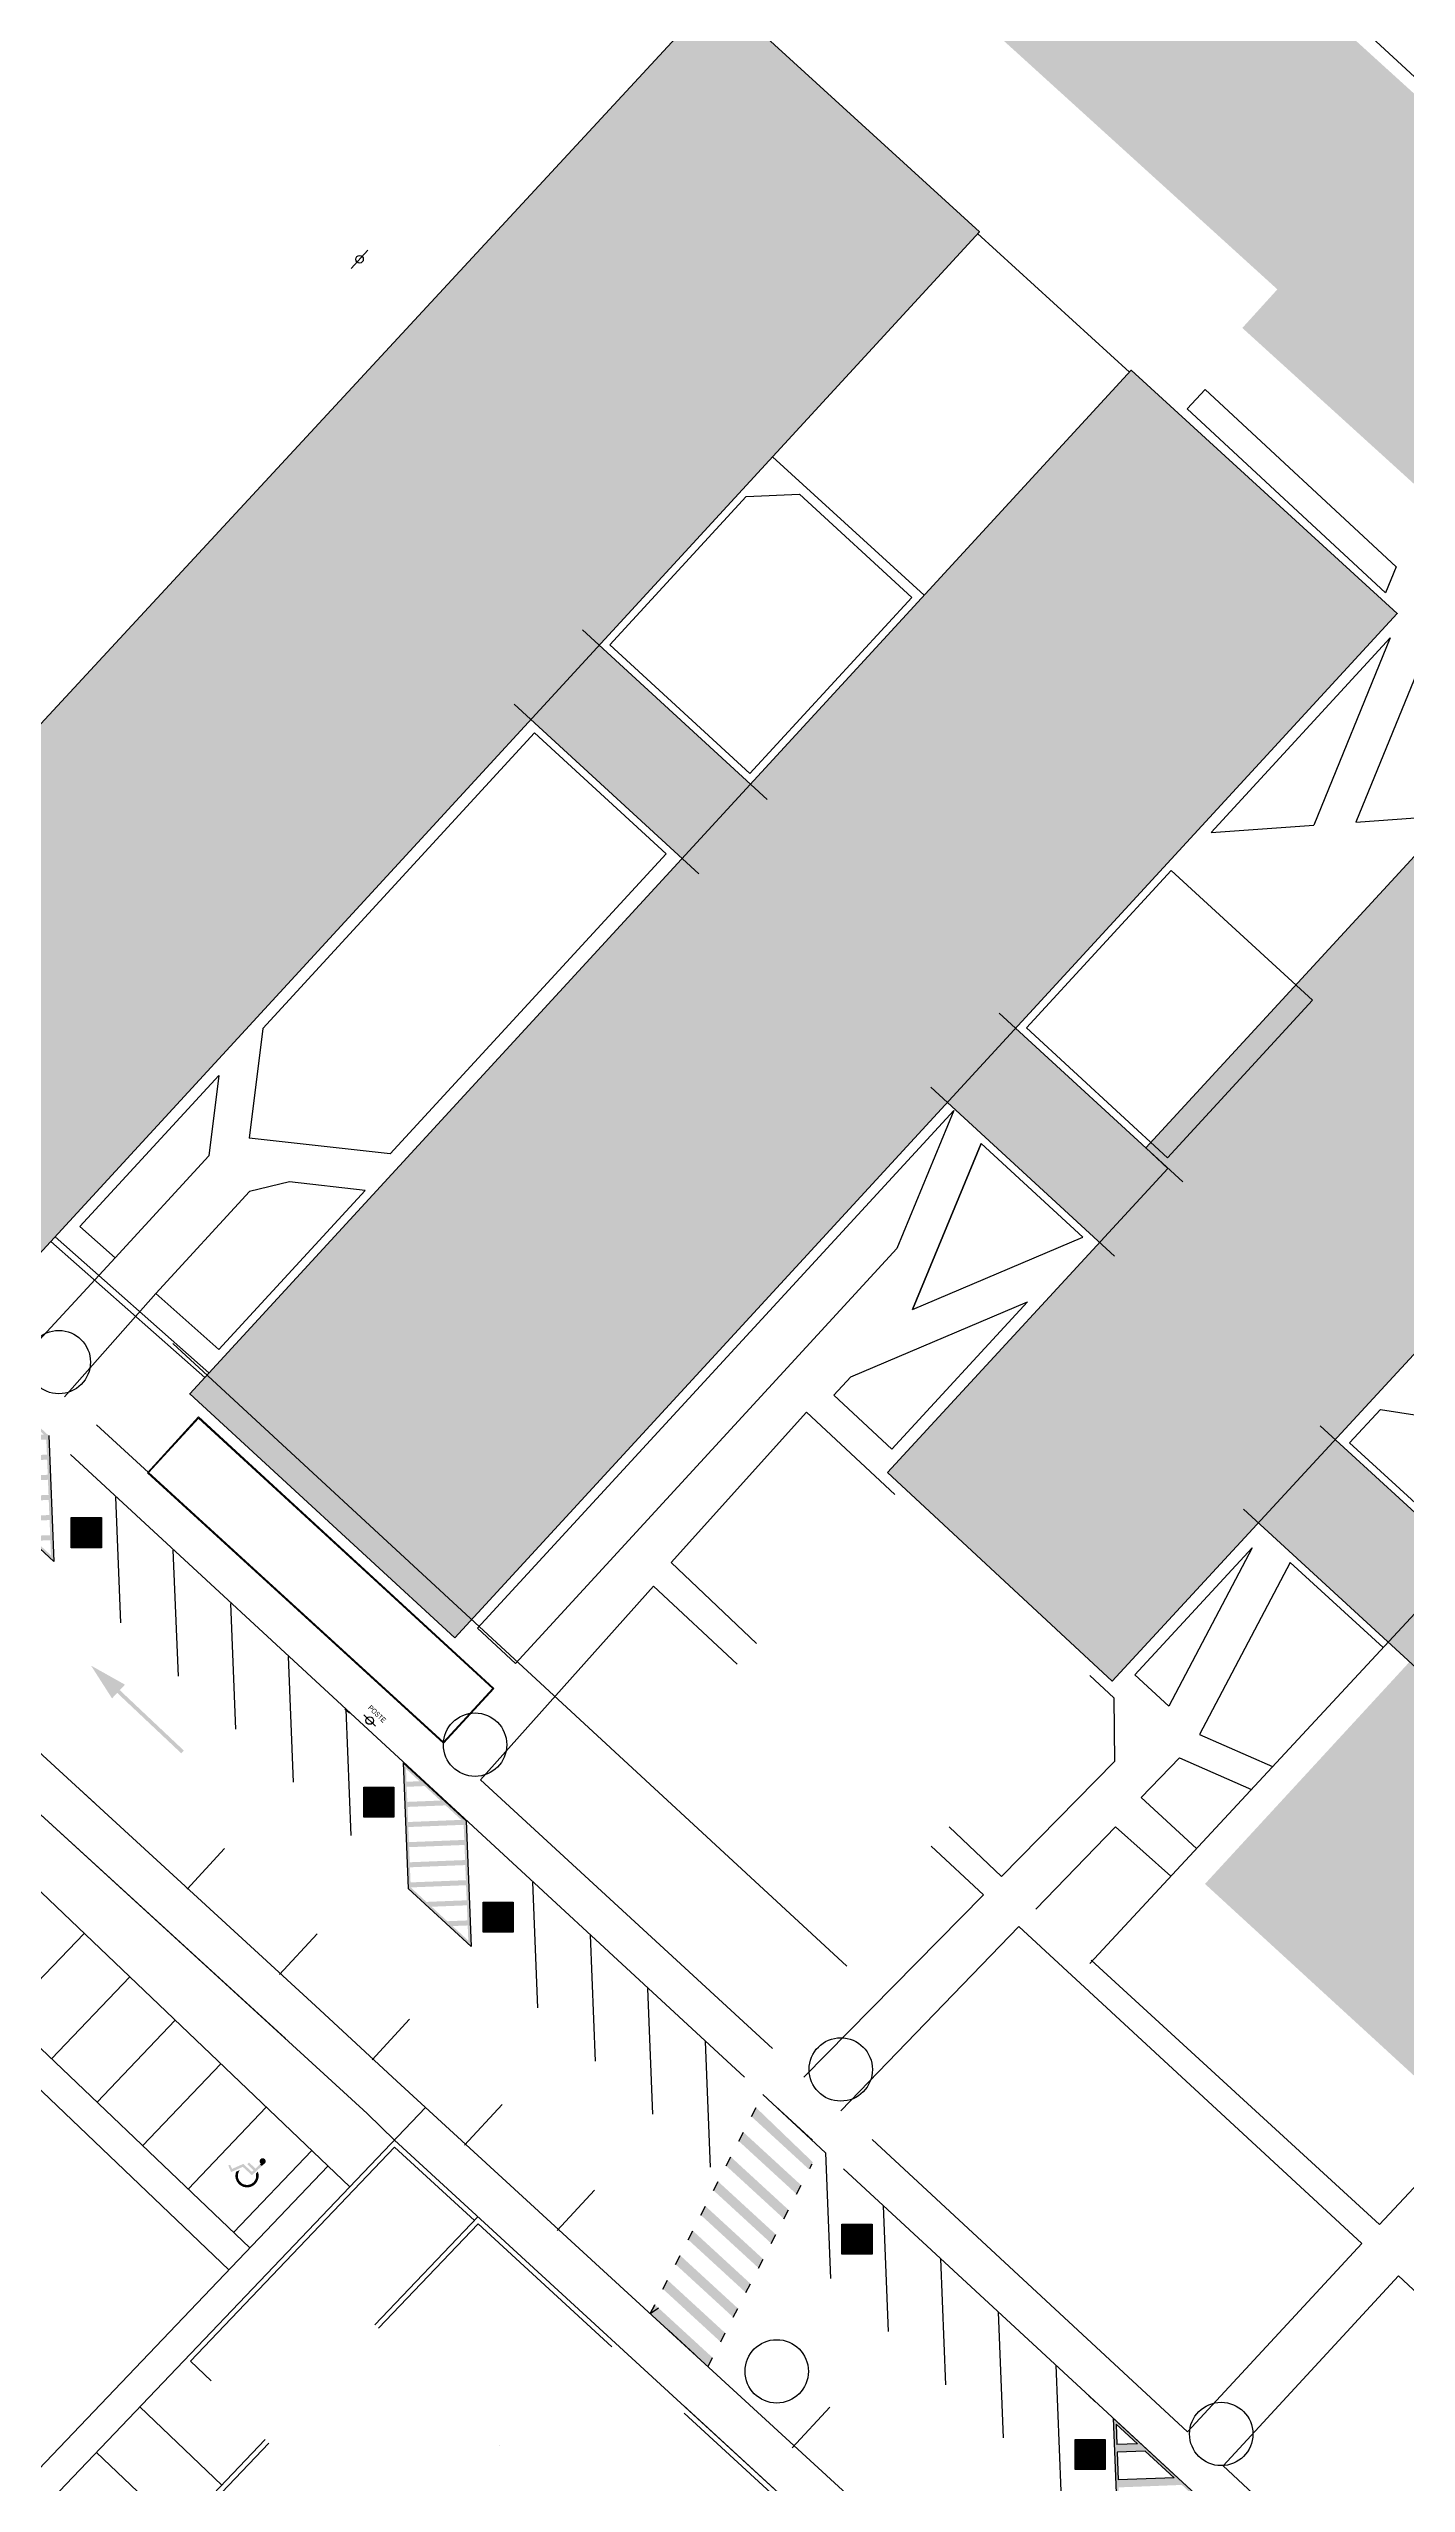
# Model space of a CAD drawing. Header units: millimetres. Extents: x 34038 to 35840, y 10511 to 10922.
# Drawn here: x 34356.1 to 34410, y 10731.4 to 10828.1 of the extents above; entities that cross this region are included whole.
import ezdxf

# ---------------------------------------------------------------- set-up
doc = ezdxf.new("R2010")
doc.units = ezdxf.units.MM
for name, color, linetype in [('_0', 7, 'Continuous'), ('GUIA', 7, 'Continuous'), ('MANTER', 150, 'Continuous'), ('MURO', 2, 'Continuous'), ('PINTURA BRANCA', 7, 'Continuous'), ('piso2', 2, 'Continuous')]:
    doc.layers.add(name, color=color, linetype=linetype)
doc.layers.add('PROJEÇÃO DAS EDIFICAÇÕES', color=4, linetype='Continuous', lineweight=60)
doc.styles.add('SIMPLEX', font='swisscl.ttf')

# ---------------------------------------------------------------- blocks, each defined once
blk = doc.blocks.new('A$C51C17A21')
at = {"layer": 'PINTURA BRANCA'}
h = blk.add_hatch(color=152, dxfattribs=at)
h.paths.add_polyline_path([(9.180785392288044, 9.163803444595828), (0, 9.163803444595828), (0, 0), (9.180785392288044, 0)])
edge = h.paths.add_edge_path(flags=16)
edge.add_line((5.422054313698709, 5.759658274507842), (5.421210884993229, 5.279695285018647))
edge.add_line((5.421210884993229, 5.279695285018647), (3.371216165724718, 5.269816209399892))
edge.add_line((3.371216165724718, 5.269816209399892), (3.434992290459149, 4.612271246112527))
edge.add_line((3.434992290459149, 4.612271246112527), (6.32046581006648, 4.612235962520231))
edge.add_line((6.32046581006648, 4.612235962520231), (7.291269149901154, 2.146054230700997))
edge.add_line((7.291269149901154, 2.146054230700997), (8.265835677223322, 2.561483206763683))
edge.add_line((8.265835677223322, 2.561483206763683), (8.460630145193818, 2.108830044385854))
edge.add_line((8.460630145193818, 2.108830044385854), (7.028143119715196, 1.500893807131092))
edge.add_line((7.028143119715196, 1.500893807131092), (5.990097561407993, 4.122711449713847))
edge.add_line((5.990097561407993, 4.122711449713847), (3.009950167172747, 4.122993718423118))
edge.add_line((3.009950167172747, 4.122993718423118), (2.53974979408008, 8.155413962825719))
edge.add_arc((3.205961485207808, 8.053055018452483), 0.6740292062577634, 90.86110328032771, 171.2651935622226, ccw=False)
edge.add_line((3.195831822675927, 8.727008103485446), (3.431625227975701, 8.7240795656013))
edge.add_arc((3.423146651183856, 8.04142065083306), 0.682711564408401, 6.993114099470688, 89.28842694358462, ccw=False)
edge.add_line((4.100779381530401, 8.124540822512813), (4.101967756527984, 8.066675736668572))
edge.add_arc((3.374478854861763, 8.051735300494556), 0.7276423013270964, -109.66773350404361, 1.1765177688022277, ccw=False)
edge.add_line((3.129579916691682, 7.366543481538997), (3.311797415962019, 5.77027863477781))
edge.add_line((3.311797415962019, 5.77027863477781), (5.422054313698709, 5.759658274507842))
edge = h.paths.add_edge_path(flags=16)
edge.add_line((6.140327967041799, 2.954754088966752), (6.398734448690789, 2.329909958291523))
edge.add_arc((3.545799992762909, 3.567409587629868), 3.109765319510951, 302.00990588515776, 336.5505467284719, ccw=False)
edge.add_arc((3.613911364152955, 3.383162574035737), 2.917701294968827, 162.5317855962321, 302.793607434027, ccw=False)
edge.add_arc((3.412492398476161, 3.34164600982001), 2.739861174484087, 108.78632825692031, 160.438804791383, ccw=False)
edge.add_line((2.530148055141808, 5.935544179608314), (2.580854924532105, 5.481713625966677))
edge.add_arc((3.412492398461723, 3.341646009805345), 2.295976979367712, 111.2362938310106, 160.2370488798236)
edge.add_arc((3.613911364156479, 3.383162574032781), 2.473817099848291, 162.720137507934, 302.8637260381623)
edge.add_arc((3.545799992762568, 3.567409587629754), 2.665881124386374, 301.9444794714997, 346.7139074411326)
h = blk.add_hatch(color=256, dxfattribs=at)
edge = h.paths.add_edge_path()
edge.add_arc((3.374478854861763, 8.051735300494556), 0.7276423013270057, 250.3322664959564, 361.1765177688022)
edge.add_line((4.101967756527984, 8.066675736668572), (4.100779381530401, 8.124540822512813))
edge.add_arc((3.423146651183856, 8.04142065083306), 0.6827115644084146, 6.993114099470686, 89.28842694358454)
edge.add_line((3.431625227975701, 8.7240795656013), (3.195831822675927, 8.727008103485446))
edge.add_arc((3.205961485207808, 8.053055018452483), 0.674029206257754, 90.86110328032767, 171.2651935622226)
edge.add_line((2.53974979408008, 8.155413962825719), (3.009950167172747, 4.122993718423118))
edge.add_line((3.009950167172747, 4.122993718423118), (5.990097561407993, 4.122711449713847))
edge.add_line((5.990097561407993, 4.122711449713847), (7.028143119715196, 1.500893807131092))
edge.add_line((7.028143119715196, 1.500893807131092), (8.460630145193818, 2.108830044385854))
edge.add_line((8.460630145193818, 2.108830044385854), (8.265835677223322, 2.561483206763683))
edge.add_line((8.265835677223322, 2.561483206763683), (7.291269149901154, 2.146054230700997))
edge.add_line((7.291269149901154, 2.146054230700997), (6.32046581006648, 4.612235962520231))
edge.add_line((6.32046581006648, 4.612235962520231), (3.434992290459149, 4.612271246112527))
edge.add_line((3.434992290459149, 4.612271246112527), (3.371216165724718, 5.269816209399892))
edge.add_line((3.371216165724718, 5.269816209399892), (5.421279214686706, 5.279695614304501))
edge.add_line((5.421279214686706, 5.279695614304501), (5.422054313698709, 5.759658274507842))
edge.add_line((5.422054313698709, 5.759658274507842), (3.311797415962019, 5.77027863477781))
edge.add_line((3.311797415962019, 5.77027863477781), (3.129579916691682, 7.366543481538997))
edge = h.paths.add_edge_path()
edge.add_arc((3.412492398461723, 3.341646009805345), 2.295976979367714, 111.23629383101061, 160.2370488798236, ccw=False)
edge.add_line((2.580854924532105, 5.481713625966677), (2.530148055141808, 5.935544179608314))
edge.add_arc((3.412492398476161, 3.34164600982001), 2.739861174484073, 108.7863282569202, 160.438804791383)
edge.add_arc((3.613911364152841, 3.383162574035737), 2.917701294968806, 162.5317855962315, 302.7936074340288)
edge.add_arc((3.545799992762795, 3.567409587629868), 3.109765319511033, 302.0099058851595, 336.5505467284727)
edge.add_line((6.398734448690789, 2.329909958291523), (6.140327967041799, 2.954754088966752))
edge.add_arc((3.545799992762568, 3.567409587629868), 2.66588112438639, 301.9444794714964, 346.71390744113023, ccw=False)
edge.add_arc((3.613911364156479, 3.383162574032781), 2.473817099848283, 162.720137507934, 302.8637260381601, ccw=False)
blk.add_lwpolyline([(9.180785392288044, 0), (0, 0), (0, 9.163803444595828), (9.180785392288044, 9.163803444595828)], close=True, dxfattribs=at)
blk.add_lwpolyline([(8.460630145193818, 2.108830044385854), (7.028143119715196, 1.500893807131092), (5.990097561407993, 4.122711449713847), (3.009950167172747, 4.122993718423118), (2.53974979408008, 8.155413962825719, -0.5271040350187159), (3.195831822675927, 8.727008103485446), (3.431625227975701, 8.7240795656013, -0.3753540589992009), (4.100779381530401, 8.124540822512813), (4.101967756527984, 8.066675736668572, -0.5252580657301573), (3.129579916691682, 7.366543481538997), (3.311797415962019, 5.77027863477781), (5.422071464680243, 5.770278634777924), (5.421279214686706, 5.279695614304501), (3.371216165724718, 5.269816209399892), (3.434992290459149, 4.612271246112527), (6.32046581006648, 4.612235962520231), (7.291269149901154, 2.146054230700997), (8.265835677223322, 2.561483206763683)], format="xyb", close=True, dxfattribs=at)
at = {"layer": 'PINTURA BRANCA', "color": 250}
for points in [[(3.129579916691682, 7.366543481538997, 0.5252580657301571), (4.101967756527984, 8.066675736668572), (4.100779381530401, 8.124540822512813, 0.3753540589992009), (3.431625227975701, 8.7240795656013), (3.195831822675927, 8.727008103485446, 0.3659682706623709), (2.53974979408008, 8.155413962825719), (3.009950167172747, 4.122993718423118), (5.990097561407993, 4.122711449713847), (7.028143119715196, 1.500893807131092), (8.460630145193818, 2.108830044385854), (8.265835677223322, 2.561483206763683), (7.291269149901154, 2.146054230700997), (6.32046581006648, 4.612235962520231), (3.434992290459149, 4.612271246112527), (3.371216165724718, 5.269816209399892), (5.421279214686706, 5.279695614304501), (5.422071464680243, 5.770278634777924), (3.311797415962019, 5.77027863477781)], [(1.251749361771317, 4.11798344879719, -0.2171247333798054), (2.580854924532105, 5.481713625966677), (2.530148055141808, 5.935544179608314, 0.2292715696475673), (0.8307638776268504, 4.258988421397362, 0.7019114297085347), (5.194180469797061, 0.9304639785272002, 0.1518635365455348), (6.398734448690789, 2.329909958291523), (6.140327967041799, 2.954754088966752, -0.1978667100968566), (4.956310346832424, 1.305246306515642, -0.7011416496897603)]]:
    blk.add_lwpolyline(points, format="xyb", close=True, dxfattribs=at)
at = {"layer": 'PINTURA BRANCA'}
for points in [[(6.398734448690789, 2.329909958291523, -0.1518635365455338), (5.194180469797061, 0.9304639785272002, -0.7019114297085285), (0.8307638776268504, 4.258988421397362, -0.229271569647566), (2.530148055141808, 5.935544179608314)], [(6.140327967041799, 2.954754088966752, -0.1978667100968593), (4.956310346832424, 1.305246306515642, -0.701141649689756), (1.251749361771317, 4.11798344879719, -0.2171247333798052), (2.580854924532105, 5.481713625966677, 0.04686792952544745)]]:
    blk.add_lwpolyline(points, format="xyb", dxfattribs=at)
for points in [[(2.580854924532105, 5.481713625966677), (2.530148055141808, 5.935544179608428)], [(6.140327967041799, 2.954754088966752), (6.398734448690789, 2.329909958291637)]]:
    blk.add_lwpolyline(points, dxfattribs=at)

msp = doc.modelspace()

# ---------------------------------------------------------------- hatches: boundary and pattern name
h = msp.add_hatch(color=256)
h.paths.add_polyline_path([(34353.82574941598, 10772.15101719807), (34356.02399153839, 10772.23894655197), (34356.00001080551, 10772.83846713081), (34353.8017686831, 10772.75053777691)], flags=16)
h.paths.add_polyline_path([(34353.85772372649, 10771.35165642629), (34356.0559658489, 10771.43958578019), (34356.03198511602, 10772.03910635903), (34353.83374299361, 10771.95117700513)], flags=16)
h.paths.add_polyline_path([(34355.35011846381, 10769.0094327729), (34356.15188878043, 10769.04150346484), (34356.12790804754, 10769.64102404367), (34354.72764981416, 10769.58501392518)], flags=16)
h.paths.add_polyline_path([(34354.52016026428, 10769.77687430927), (34356.11991446991, 10769.84086423662), (34356.09593373704, 10770.44038481546), (34353.89769161463, 10770.35245546156)], flags=16)
h.paths.add_polyline_path([(34353.889698037, 10770.5522956545), (34356.08794015941, 10770.6402250084), (34356.06395942652, 10771.23974558724), (34353.86571730412, 10771.15181623334)], flags=16)
h.paths.add_polyline_path([(34355.5576080137, 10768.8175723888), (34356.15988235806, 10768.84166327189), (34356.1840148088, 10768.23834973216)], flags=16)
h.paths.add_polyline_path([(34353.79942502452, 10770.30712085802), (34356.2935957818, 10768.00082369868), (34356.09375634111, 10772.99682852233), (34353.59958558384, 10775.30312568167)])
h.paths.add_polyline_path([(34353.79377510547, 10772.95037796986), (34355.90525346719, 10773.03483678639), (34355.28226893158, 10773.61039730332), (34353.76979437259, 10773.5498985487)], flags=16)
h.paths.add_polyline_path([(34353.76180079496, 10773.74973874164), (34355.07460741971, 10773.80225080896), (34354.45162288409, 10774.37781132588), (34353.73782006208, 10774.34925932048)], flags=16)
h.paths.add_polyline_path([(34353.70924342413, 10775.06367795868), (34353.72982648446, 10774.54909951342), (34354.24396137222, 10774.56966483152)], flags=16)
msp.add_hatch(color=256).paths.add_polyline_path([(34357.77586706151, 10763.86028787228), (34359.12436255722, 10763.10385882865), (34358.91851730215, 10762.88562104328), (34361.46462479818, 10760.48409306746), (34361.36170217065, 10760.37497417477), (34358.81559467461, 10762.77650215059), (34358.60974941954, 10762.55826436522)])
h = msp.add_hatch(color=256)
h.paths.add_polyline_path([(34370.40330671491, 10756.84865199881), (34372.60154883732, 10756.93658135271), (34372.57756810443, 10757.53610193155), (34370.37932598203, 10757.44817257765)], flags=16)
h.paths.add_polyline_path([(34370.43528102542, 10756.04929122703), (34372.63352314782, 10756.13722058093), (34372.60954241495, 10756.73674115977), (34370.41130029254, 10756.64881180587)], flags=16)
h.paths.add_polyline_path([(34371.92767576274, 10753.70706757364), (34372.72944607935, 10753.73913826558), (34372.70546534647, 10754.33865884442), (34371.30520711309, 10754.28264872592)], flags=16)
h.paths.add_polyline_path([(34371.09771756321, 10754.47450911002), (34372.69747176884, 10754.53849903736), (34372.67349103596, 10755.1380196162), (34370.47524891356, 10755.0500902623)], flags=16)
h.paths.add_polyline_path([(34370.46725533593, 10755.24993045525), (34372.66549745834, 10755.33785980915), (34372.64151672545, 10755.93738038798), (34370.44327460304, 10755.84945103408)], flags=16)
h.paths.add_polyline_path([(34372.13516531262, 10753.51520718954), (34372.73743965698, 10753.53929807263), (34372.76157210772, 10752.9359845329)], flags=16)
h.paths.add_polyline_path([(34370.37698232345, 10755.00475565876), (34372.87115308073, 10752.69845849942), (34372.67131364004, 10757.69446332307), (34370.17714288276, 10760.00076048241)])
h.paths.add_polyline_path([(34370.3713324044, 10757.6480127706), (34372.48281076612, 10757.73247158714), (34371.85982623051, 10758.30803210406), (34370.34735167152, 10758.24753334944)], flags=16)
h.paths.add_polyline_path([(34370.33935809389, 10758.44737354238), (34371.65216471864, 10758.4998856097), (34371.02918018302, 10759.07544612662), (34370.31537736101, 10759.04689412122)], flags=16)
h.paths.add_polyline_path([(34370.28680072306, 10759.76131275942), (34370.30738378338, 10759.24673431417), (34370.82151867115, 10759.26729963226)], flags=16)
h = msp.add_hatch(color=256)
h.set_gradient(color1=(255, 255, 255), one_color=1, tint=1)
h.paths.add_polyline_path([(34364.48647798139, 10744.05068280847), (34364.51751951377, 10744.07950206992, -3.432758291844596), (34364.64662588367, 10744.0646839309), (34364.55817617244, 10743.98256635624)])
h = msp.add_hatch(color=256)
h.set_gradient(color1=(255, 255, 255), one_color=1, tint=1)
h.paths.add_polyline_path([(34363.80383874104, 10743.95147871251), (34363.34235127689, 10743.74638387434), (34363.22696815099, 10744.00356059167), (34363.29956325352, 10744.03613060789), (34363.37929903447, 10743.87081449832), (34363.82292509639, 10744.06797134968), (34364.16582194953, 10743.75298262075), (34364.2329048461, 10743.81526303627), (34363.97860019006, 10744.05794502192), (34364.05032201349, 10744.12593417776), (34364.3053712974, 10743.8825415965), (34364.48647798139, 10744.05068280847), (34364.55817617244, 10743.98256635624), (34364.16617721585, 10743.61863070129)])
h = msp.add_hatch(color=256)
h.set_gradient(color1=(255, 255, 255), one_color=1, tint=1)
h.paths.add_polyline_path([(34364.32434785602, 10743.68519541439), (34364.40441526752, 10743.75953078022, -1.442445604165616), (34363.5397484665, 10743.75904847244), (34363.69021872809, 10743.825920655, 1.61659009034227)])
at = {"layer": 'MANTER'}
h = msp.add_hatch(color=170, dxfattribs=at)
h.dxf.hatch_style = 1
h.paths.add_polyline_path([(34419.97743944784, 10802.02904277025), (34421.36927588165, 10803.56126055554), (34431.7765135923, 10794.10753096167), (34433.42385623135, 10795.92102544183), (34434.61668992308, 10797.17467921535), (34437.48127099991, 10794.5725502304), (34437.62931136564, 10794.43807328028), (34440.60125196342, 10797.70976536286), (34437.34436391742, 10800.66825826564), (34437.24350620482, 10800.55722799134), (34437.12507391224, 10800.66480955144), (34437.76868059555, 10801.37333074181), (34393.4453950967, 10841.63572960959), (34387.12013727057, 10834.67250296723), (34404.8992700728, 10818.52228918343), (34403.507433639, 10816.99007139815)])
h = msp.add_hatch(color=170, dxfattribs=at)
h.dxf.hatch_style = 1
h.paths.add_polyline_path([(34345.0405510706, 10789.67963012724), (34350.29909740735, 10784.85490703168), (34387.65222550721, 10825.75063631278), (34382.65388707136, 10830.31599262659)])
h = msp.add_hatch(color=170, dxfattribs=at)
h.dxf.hatch_style = 1
h.paths.add_polyline_path([(34355.55764374411, 10780.03018393613), (34393.06181243339, 10820.80965599594), (34387.65222550721, 10825.75063631278), (34350.29909740735, 10784.85490703168)])
h = msp.add_hatch(color=170, dxfattribs=at)
h.dxf.hatch_style = 1
h.paths.add_polyline_path([(34361.69456850969, 10774.64883006698), (34366.96336855801, 10769.80320662407), (34404.23233002923, 10810.60678684471), (34399.08679749527, 10815.3065865368)])
h = msp.add_hatch(color=170, dxfattribs=at)
h.dxf.hatch_style = 1
h.paths.add_polyline_path([(34372.23216860634, 10764.95758318117), (34409.66188667901, 10805.64756668578), (34404.23233002923, 10810.60678684471), (34366.96336855801, 10769.80320662407)])
h = msp.add_hatch(color=170, dxfattribs=at)
h.dxf.hatch_style = 1
h.paths.add_polyline_path([(34377.95951516187, 10804.38844920357), (34375.25179527704, 10801.44425949751), (34381.25784467761, 10795.92060069327), (34383.96556456244, 10798.86479039934)])
h = msp.add_hatch(color=170, dxfattribs=at)
h.dxf.hatch_style = 1
h.paths.add_polyline_path([(34406.29399135589, 10790.28547732937), (34405.63154844096, 10790.89471451597), (34399.87241798927, 10784.64311737238), (34400.53486090421, 10784.03388018577)], flags=17)
h.paths.add_polyline_path([(34415.70038201429, 10800.05343875236), (34414.81271610156, 10800.8609693184), (34405.63154844096, 10790.89471451597), (34406.29399135589, 10790.28547732937), (34400.53486090421, 10784.03388018577), (34399.87241798927, 10784.64311737238), (34399.66915456157, 10784.42247276731), (34400.55241178149, 10783.6101565185)])
h = msp.add_hatch(color=170, dxfattribs=at)
h.dxf.hatch_style = 1
h.paths.add_polyline_path([(34406.51432441099, 10751.07142332066), (34442.73434854749, 10790.42259338979), (34438.26454518289, 10794.52502393194), (34402.02393250478, 10755.18878023122)])
h.paths.add_polyline_path([(34393.87478731226, 10767.38556006112), (34420.18737236228, 10795.90772963794), (34415.71083303491, 10800.06478344601), (34389.41862203769, 10771.52430974984)])
h = msp.add_hatch(color=170, dxfattribs=at)
h.dxf.hatch_style = 1
h.paths.add_polyline_path([(34398.33095258684, 10763.2468103724), (34424.66391168965, 10791.75067582987), (34420.18737236228, 10795.90772963794), (34393.87478731226, 10767.38556006112)])
h = msp.add_hatch(color=170, dxfattribs=at)
h.dxf.hatch_style = 1
h.paths.add_polyline_path([(34406.51432441099, 10751.07142332066), (34411.00471631721, 10746.95406641011), (34434.28768535092, 10772.12452481655), (34433.70040923039, 10772.66776211115), (34433.55359020025, 10772.8035714348), (34446.58351075485, 10786.88979355208), (34442.7343485475, 10790.42259338979)])
h = msp.add_hatch(color=170, dxfattribs=at)
h.dxf.hatch_style = 1
h.paths.add_polyline_path([(34394.50569557868, 10789.17121587096), (34391.79766798326, 10786.22730916095), (34397.8422327454, 10780.66822845092), (34400.55241178149, 10783.6101565185)])
h = msp.add_hatch(color=170, dxfattribs=at)
h.dxf.hatch_style = 1
h.paths.add_polyline_path([(34410.52583633019, 10765.60415673677), (34410.35729884502, 10765.76066589335), (34410.5138080016, 10765.92920337852), (34410.68234548677, 10765.77269422194)], flags=16)
h.paths.add_polyline_path([(34417.73886702471, 10773.37153648801), (34417.57032953954, 10773.52804564459), (34417.72683869612, 10773.69658312976), (34417.89537618129, 10773.54007397318)], flags=16)
h.paths.add_polyline_path([(34415.01174506677, 10770.77282414792), (34415.16825422335, 10770.94136163309), (34415.33679170851, 10770.78485247651), (34415.18028255193, 10770.61631499134)], flags=16)
h.paths.add_polyline_path([(34420.1084997745, 10776.26128399101), (34420.26500893108, 10776.42982147618), (34420.43354641625, 10776.2733123196), (34420.27703725967, 10776.10477483443)], flags=16)
h.paths.add_polyline_path([(34422.66027950133, 10779.00917777093), (34422.81678865792, 10779.1777152561), (34422.98532614308, 10779.02120609952), (34422.8288169865, 10778.85266861435)], flags=16)
h.paths.add_polyline_path([(34424.85821243938, 10781.37603028003), (34425.01472159596, 10781.5445677652), (34425.18325908113, 10781.38805860862), (34425.02674992455, 10781.21952112345)], flags=16)
h.paths.add_polyline_path([(34427.79105793876, 10784.53427619775), (34427.94756709534, 10784.70281368292), (34428.11610458051, 10784.54630452634), (34427.95959542393, 10784.37776704117)], flags=16)
h.paths.add_polyline_path([(34429.32264141949, 10786.35363760665), (34418.39865445366, 10774.59010037041), (34419.04296556171, 10774.48944885694), (34429.67402631186, 10786.02860246284)])
h.paths.add_polyline_path([(34416.75701447016, 10772.82229406171), (34412.56930699084, 10768.31274521095), (34412.98127224833, 10767.93500357162), (34417.39249031137, 10772.72302275567)])
h.paths.add_polyline_path([(34430.80921972231, 10787.95446515015), (34430.53649257721, 10787.66077787857), (34430.57414245109, 10787.53136488566), (34430.74273651266, 10787.37480319047), (34430.64904346169, 10787.2739094694), (34430.69039160653, 10787.13178449995), (34430.59715313834, 10787.21803117581), (34430.58622735609, 10787.2062657053), (34430.41768987091, 10787.36277486188), (34430.42831093368, 10787.37421219402), (34430.34335524484, 10787.45279720191), (34429.32264141949, 10786.35363760665), (34429.67402631186, 10786.02860246284), (34419.04296556171, 10774.48944885694), (34418.39865445366, 10774.59010037041), (34416.75701447016, 10772.82229406171), (34417.39249031137, 10772.72302275567), (34412.98127224833, 10767.93500357162), (34412.82413415994, 10768.07908756422), (34412.65572180886, 10767.89773207841), (34412.48718432368, 10768.05424123499), (34412.65460721689, 10768.23453121927), (34412.0649482845, 10768.77520480207), (34408.79860496109, 10765.25783047424), (34410.15486145607, 10764.01424368522), (34431.56470838189, 10787.25289485676)])
h = msp.add_hatch(color=170, dxfattribs=at)
h.dxf.hatch_style = 1
h.paths.add_polyline_path([(34407.19097276502, 10772.8372564033), (34404.13733258109, 10769.53187212732), (34408.79860496109, 10765.25783047424), (34411.86080182678, 10768.55536890659)])
at = {"layer": 'PINTURA BRANCA'}
for points in [[(34384.19198835889, 10746.30627865083), (34384.00935728615, 10745.95040523054), (34386.3012757042, 10743.84668460669), (34386.44895412623, 10744.13412866264)], [(34383.68975290886, 10745.32762674502), (34383.50712183613, 10744.97175332473), (34385.79859658206, 10742.86826051656), (34385.98138899011, 10743.22405109479)], [(34383.18751745884, 10744.34897483921), (34383.00488638611, 10743.99310141892), (34385.29591745991, 10741.88983642642), (34385.47870986796, 10742.24562700465)], [(34382.68528200882, 10743.3703229334), (34382.50265093609, 10743.01444951311), (34384.79323833776, 10740.91141233629), (34384.97603074581, 10741.26720291452)], [(34382.18304655881, 10742.3916710276), (34382.00041548607, 10742.0357976073), (34384.29055746945, 10739.93298914327), (34384.47335051248, 10740.28877939527)], [(34381.68081110878, 10741.41301912178), (34381.49818003605, 10741.05714570149), (34383.78787660114, 10738.95456595025), (34383.97066964416, 10739.31035620226)], [(34381.17857565876, 10740.43436721598), (34380.99594458603, 10740.07849379568), (34383.28519573284, 10737.97614275723), (34383.46798877586, 10738.33193300924)], [(34380.67634020875, 10739.45571531017), (34380.49407402905, 10739.09965486623), (34382.78640040012, 10736.99575455297), (34382.96499345324, 10737.35367147264)], [(34380.17449907838, 10738.47686128011), (34379.99188482086, 10738.1209792309), (34382.28421119194, 10736.01707891765), (34382.46682544946, 10736.37296096686)]]:
    msp.add_hatch(color=256, dxfattribs=at).paths.add_polyline_path(points)
h = msp.add_hatch(color=256, dxfattribs=at)
h.paths.add_polyline_path([(34400.51560727316, 10730.19408330468), (34398.63460169135, 10730.12122990922), (34398.59063697913, 10731.22035185234), (34401.10549321847, 10731.31775497432), (34401.34738673299, 10731.09423474429)], flags=16)
h.paths.add_polyline_path([(34400.22788904008, 10729.88271473378), (34398.64659206742, 10729.82146937927), (34398.6789731608, 10729.01193899735), (34399.08064362562, 10728.64116614876)], flags=16)
h.paths.add_polyline_path([(34399.08625761302, 10728.49989317061), (34401.48869801822, 10731.09981333425), (34398.38086914778, 10733.97158368907), (34398.58070858846, 10728.96655394943)])
h.paths.add_polyline_path([(34400.79366030937, 10731.60590227629), (34398.57864660306, 10731.52011238228), (34398.53468189084, 10732.61923432541), (34399.650272976, 10732.66244238353)], flags=16)
h.paths.add_polyline_path([(34399.33844006689, 10732.9505896855), (34398.52269151478, 10732.91899485535), (34398.49007061936, 10733.73452031068)], flags=16)

# ---------------------------------------------------------------- linework, layer by layer
at = {"color": 7}
msp.add_line((34393.76444750447, 10842.28698824536), (34442.15888485484, 10797.57133334805), dxfattribs=at)
at = {"color": 1}
for p, q in [((34368.77138506878, 10820.08562311124), (34368.11159877707, 10819.35396134638)), ((34368.61237813302, 10761.89917781082), (34369.07467031113, 10761.45801566662))]:
    msp.add_line(p, q, dxfattribs=at)
for p, q in [((34402.02967041747, 10814.54362309312), (34401.31517209396, 10813.77421283474)), ((34409.61287690341, 10807.50162142746), (34409.18873229383, 10806.46257966941)), ((34409.38353423785, 10804.68289524931), (34406.34641823311, 10797.24276685502)), ((34410.92317389489, 10804.48563679067), (34408.01491890624, 10797.36118369597)), ((34408.01491890624, 10797.36118369597), (34411.11123916527, 10797.58093575813)), ((34402.27622564297, 10796.95389711925), (34406.34641823311, 10797.24276685502)), ((34400.53486090421, 10784.03388018577), (34406.29399135589, 10790.28547732937)), ((34364.59367064423, 10789.1610314516), (34364.05879057058, 10784.81163696785)), ((34362.85328284205, 10787.29819775156), (34362.46112025191, 10784.10931506493)), ((34392.04918952542, 10785.90990321778), (34389.78774709252, 10780.42344671993)), ((34369.65812323959, 10784.18572375932), (34364.05879057058, 10784.81163696785)), ((34390.41080243907, 10777.99888382345), (34393.12955467892, 10784.5948137819)), ((34393.12955467892, 10784.5948137819), (34390.41080243907, 10777.99888382345)), ((34365.66421636817, 10783.07252280051), (34364.07202929349, 10782.68480353995)), ((34368.67084728811, 10782.73643096293), (34365.66421636817, 10783.07252280051)), ((34357.33618004763, 10781.29927690838), (34358.73729628379, 10780.0602831634)), ((34390.41080243907, 10777.99888382345), (34397.17786267722, 10780.87165557495)), ((34360.34820532538, 10778.63577163842), (34362.85822639017, 10776.41618391344)), ((34387.95137602719, 10775.32523236992), (34394.97366365126, 10778.3063539807)), ((34389.59152494568, 10772.45541129594), (34387.28326843701, 10774.59893016345)), ((34362.04345744396, 10773.73678628136), (34360.01907017334, 10771.52169836671)), ((34362.04530341171, 10773.69433649484), (34360.0614537226, 10771.52360486923)), ((34373.73618153372, 10762.9456914069), (34362.04530341171, 10773.69433649484)), ((34380.81723448223, 10767.9600633468), (34386.18904599647, 10773.92333969137)), ((34408.99160311692, 10774.03537326464), (34416.75701447016, 10772.82229406171)), ((34412.56930699084, 10768.31274521095), (34407.77014704335, 10772.71321955425)), ((34371.77924046515, 10760.77398091419), (34360.01907017334, 10771.52169836671)), ((34371.77740563647, 10760.81629896014), (34360.0614537226, 10771.52360486923)), ((34341.93935801565, 10770.57996991884), (34368.74246195269, 10746.07465337054)), ((34344.33019353785, 10770.83300893815), (34357.1622741741, 10759.10100212643)), ((34403.90415534936, 10768.54264093832), (34400.59092972754, 10762.24828827293)), ((34368.05497259268, 10743.1565003899), (34341.75445428238, 10768.25495459113)), ((34384.20435386219, 10764.73833761599), (34380.81723448223, 10767.9600633468)), ((34405.41180147667, 10767.95625542914), (34401.8124631157, 10761.11835557203)), ((34409.09881720972, 10764.57553498762), (34405.41180147667, 10767.95625542914)), ((34373.24979887894, 10759.32524012915), (34380.12301122786, 10767.01436187007)), ((34380.12301122786, 10767.01436187007), (34383.43739684323, 10763.91243701035)), ((34373.13164592505, 10765.34457233412), (34374.63384460531, 10763.94958386479)), ((34398.39873735417, 10762.58335268631), (34398.43055857968, 10760.05215173372)), ((34399.24196494325, 10763.4960965088), (34400.59092972754, 10762.24828827293)), ((34352.40101428994, 10761.01126609633), (34365.49403164555, 10749.04460092395)), ((34401.8124631157, 10761.11835557203), (34404.70808616289, 10759.84735942998)), ((34398.43055857968, 10760.05215173372), (34393.93534172938, 10755.48251563834)), ((34399.49149092371, 10758.62586400254), (34401.00948636954, 10760.19578013577)), ((34401.00948636954, 10760.19578013577), (34403.86692021052, 10758.94154664996)), ((34366.68619037912, 10750.34106649096), (34357.16218991343, 10759.09881573061)), ((34384.84884865621, 10748.6519146453), (34373.24979887894, 10759.32524012915)), ((34401.6874501597, 10756.59457597173), (34399.49149092371, 10758.62586400254)), ((34393.93534172938, 10755.48251563834), (34391.85965023931, 10757.45685073924)), ((34395.29882907973, 10754.18627927961), (34398.46316061295, 10757.45884188086)), ((34398.46316061295, 10757.45884188086), (34400.66877966772, 10755.49761674784)), ((34391.15078035327, 10756.69350148533), (34393.22081586206, 10754.75616064744)), ((34364.08014108113, 10740.72943327374), (34348.97104247002, 10755.14797115344)), ((34363.25168873788, 10739.8612934722), (34348.14258533041, 10754.27983592905)), ((34393.22081586206, 10754.75616064744), (34386.09130496225, 10747.5086192195)), ((34357.50360189599, 10753.22562112229), (34354.39688762244, 10749.97011403084)), ((34387.55992903307, 10746.18268212122), (34394.63258405996, 10753.49724637896)), ((34394.63258405996, 10753.49724637896), (34408.25412105715, 10740.90316842009)), ((34408.94990779224, 10741.65780997028), (34397.50105608677, 10752.16515449885)), ((34359.3122169468, 10751.49966874809), (34356.20550267324, 10748.24416165664)), ((34366.68619037912, 10750.34106649096), (34369.92486213602, 10747.36050657192)), ((34361.12083199761, 10749.7737163739), (34358.01411772405, 10746.51820928245)), ((34362.92944704841, 10748.0477639997), (34359.82273277485, 10744.79225690825)), ((34369.92486213602, 10747.36050657192), (34398.80849440661, 10720.85106893313)), ((34342.1989392341, 10716.06181974629), (34371.06671015981, 10746.31251687672)), ((34364.73806209922, 10746.3218116255), (34361.63134782566, 10743.06630453405)), ((34369.83756971862, 10744.99741995981), (34368.74246195269, 10746.07465337054)), ((34412.25635541004, 10745.19400392434), (34408.94990779224, 10741.65780997028)), ((34361.72612559611, 10736.23476974072), (34369.83307051913, 10744.73008225205)), ((34366.54667715002, 10744.5958592513), (34363.43996287647, 10741.34035215985)), ((34401.33293111605, 10733.43311892901), (34388.79858746078, 10745.036065443)), ((34341.33080347522, 10716.89027632583), (34367.18683736828, 10743.98495752952)), ((34369.04824685851, 10737.67917980159), (34373.13974273222, 10741.96668100162)), ((34369.19293682544, 10737.54110441106), (34373.14901661187, 10741.68670234278)), ((34408.25412105715, 10740.90316842009), (34401.33293111605, 10733.43311892901)), ((34409.7118778239, 10739.62718161412), (34402.7397656383, 10732.07669000089)), ((34422.58912200051, 10727.5767954404), (34409.7118778239, 10739.62718161412)), ((34362.54521936333, 10735.45311713952), (34361.72612559611, 10736.23476974072)), ((34362.97293428323, 10731.31282608621), (34359.71741822107, 10734.41953095942)), ((34353.92899620294, 10721.83563325282), (34364.69887666496, 10733.12145067274)), ((34354.21176119625, 10721.8422474476), (34364.84356663188, 10732.9833752822)), ((34361.2469919015, 10729.50420149969), (34357.99147583934, 10732.61090637289)), ((34402.7397656383, 10732.07669000089), (34406.72902865017, 10728.37846749686))]:
    msp.add_line(p, q)
at = {"ltscale": 5}
for p, q in [((34402.02967041747, 10814.54362309312), (34409.61287690341, 10807.50162142746)), ((34401.31517209396, 10813.77421283474), (34409.18873229383, 10806.46257966941)), ((34383.79884815086, 10810.29456385229), (34378.38340838119, 10804.40618444016)), ((34383.79884815086, 10810.29456385229), (34385.91831424744, 10810.38324003525)), ((34390.37866405233, 10806.28113417055), (34385.91831424744, 10810.38324003525)), ((34390.37866405233, 10806.28113417055), (34383.94782932585, 10799.28868361865)), ((34383.94782932585, 10799.28868361865), (34378.38340838119, 10804.40618444016)), ((34402.27622564297, 10796.95389711925), (34409.38161372911, 10804.67819051248)), ((34375.39465857614, 10800.90528818309), (34364.59367064423, 10789.1610314516)), ((34380.61736566991, 10796.10205562597), (34375.39465857614, 10800.90528818309)), ((34380.61736566991, 10796.10205562597), (34369.65812323959, 10784.18572375932)), ((34394.92961187749, 10789.18892988174), (34400.68417051776, 10795.44473164049)), ((34406.29399135589, 10790.28547732937), (34400.68417051776, 10795.44473164049)), ((34400.53486090421, 10784.03388018577), (34394.92961187749, 10789.18892988174)), ((34362.85328284205, 10787.29819775156), (34357.33618004763, 10781.29927690838)), ((34373.13164592505, 10765.34457233412), (34392.04918952542, 10785.90990321778)), ((34362.46112025191, 10784.10931506493), (34358.73729628379, 10780.0602831634)), ((34364.07202929349, 10782.68480353995), (34360.34820532538, 10778.63577163842)), ((34368.67084728811, 10782.73643096293), (34362.85822639017, 10776.41618391344)), ((34374.63384460531, 10763.94958386479), (34389.78774709252, 10780.42344671993)), ((34389.59152494568, 10772.45541129594), (34394.97366365126, 10778.3063539807)), ((34387.28326843701, 10774.59893016345), (34387.95137602719, 10775.32523236992)), ((34389.70305542348, 10770.65963546901), (34386.18904599647, 10773.92333969137)), ((34408.99160311692, 10774.03537326464), (34407.77014704335, 10772.71321955425)), ((34403.90415534936, 10768.54264093832), (34399.24196494325, 10763.4960965088)), ((34371.77740563647, 10760.81629896014), (34373.73618153372, 10762.9456914069)), ((34371.77924046515, 10760.77398091419), (34373.77857622484, 10762.94746613585)), ((34398.39873735417, 10762.58335268631), (34397.44385255765, 10763.47022041021))]:
    msp.add_line(p, q, dxfattribs=at)
at = {"color": 7, "ltscale": 5}
msp.add_line((34397.17786267722, 10780.87165557495), (34393.12955467892, 10784.5948137819), dxfattribs=at)
at = {"color": 2}
for p, q in [((34356.17805174419, 10780.70477323085), (34362.29191415024, 10775.29834292675)), ((34356.34731647002, 10780.88882013547), (34362.46117887606, 10775.48238983136))]:
    msp.add_line(p, q, dxfattribs=at)
at = {"color": 7, "linetype": 'Continuous'}
msp.add_line((34373.77857622484, 10762.94746613585), (34362.04345744396, 10773.73678628136), dxfattribs=at)
at = {"color": 3}
for centre, radius in [((34368.44149192292, 10819.71979222881), 0.1503713483002773), ((34368.84352422208, 10761.67859673872), 0.15)]:
    msp.add_circle(centre, radius, dxfattribs=at)
at = {"layer": '_0'}
for p, q in [((34363.31862845385, 10766.33169878794), (34363.31862845385, 10766.33169878794)), ((34357.93131759227, 10758.39156803897), (34357.16218991343, 10759.09881573061)), ((34384.00935728615, 10745.95040523054), (34384.19198835889, 10746.30627865083)), ((34384.11757483198, 10746.15900174484), (34384.02536284699, 10745.98152794445)), ((34384.0709952732, 10746.07051250988), (34384.11757483198, 10746.15900174484)), ((34383.50712183613, 10744.97175332473), (34383.68975290886, 10745.32762674502)), ((34383.00488638611, 10743.99310141892), (34383.18751745884, 10744.34897483921)), ((34382.50265093609, 10743.01444951311), (34382.68528200882, 10743.3703229334)), ((34386.40866624393, 10744.05571157141), (34386.31727003991, 10743.87781628229)), ((34386.36296814192, 10743.96676392685), (34386.40866624393, 10744.05571157141)), ((34382.00041548607, 10742.0357976073), (34382.18304655881, 10742.3916710276)), ((34385.79859658206, 10742.86826051656), (34385.98138899011, 10743.22405109479)), ((34381.49818003605, 10741.05714570149), (34381.68081110878, 10741.41301912178)), ((34385.29591745991, 10741.88983642642), (34385.47870986796, 10742.24562700465)), ((34380.99594458603, 10740.07849379568), (34381.17857565876, 10740.43436721598)), ((34384.79323833776, 10740.91141233629), (34384.97603074581, 10741.26720291452)), ((34384.79323833776, 10740.91141233629), (34384.97603138079, 10741.26720258829)), ((34380.49407402905, 10739.09965486623), (34380.67634020875, 10739.45571531017)), ((34384.29055746945, 10739.93298914327), (34384.47335051248, 10740.28877939527)), ((34379.99188482086, 10738.1209792309), (34380.17449907838, 10738.47686128011)), ((34380.17449907838, 10738.47686128011), (34379.99188482086, 10738.1209792309)), ((34383.78787660114, 10738.95456595025), (34383.97066964416, 10739.31035620226)), ((34379.99188482086, 10738.1209792309), (34380.32037511791, 10738.34922060477)), ((34383.28519573284, 10737.97614275723), (34383.46798877586, 10738.33193300924)), ((34382.78640040012, 10736.99575455298), (34382.96499345324, 10737.35367147264)), ((34382.28421119194, 10736.01707891765), (34382.46682544946, 10736.37296096686)), ((34382.28421119194, 10736.01707891765), (34382.46682544946, 10736.37296096686)), ((34382.28421119194, 10736.01707891765), (34382.46682544946, 10736.37296096686))]:
    msp.add_line(p, q, dxfattribs=at)
at = {"layer": 'DEFPOINTS', "color": 0, "linetype": 'ByBlock'}
msp.add_point((34375.17022896573, 10826.36799732603), dxfattribs=at)
at = {"layer": 'GUIA'}
for p, q in [((34361.0274330832, 10776.65718435495), (34387.79944913887, 10751.91866584173)), ((34357.9880711588, 10773.41848644099), (34360.0614537226, 10771.52360486923)), ((34356.95545222518, 10772.25048809903), (34383.72746828086, 10747.51196958581)), ((34384.96745691458, 10746.36616563486), (34386.4303094526, 10745.0144256494)), ((34369.82379663949, 10745.01006091089), (34397.59137261529, 10719.52494128275)), ((34369.83307051913, 10744.73008225205), (34373.00164122997, 10741.82196367208)), ((34387.6700105964, 10743.86888735176), (34405.65543585537, 10727.24956459282)), ((34373.14901661187, 10741.68670234278), (34378.46344517002, 10736.80911246321)), ((34381.29123137089, 10734.48537445803), (34397.59140791438, 10719.52519547891)), ((34381.33747651891, 10734.17146513893), (34397.45617287415, 10719.37784730656))]:
    msp.add_line(p, q, dxfattribs=at)
at = {"layer": 'MURO', "color": 3}
msp.add_line((34374.01429502935, 10732.87098801267), (34374.01429666003, 10732.87098645654), dxfattribs=at)
at = {"layer": 'PINTURA BRANCA'}
for p, q in [((34358.73729628379, 10780.0602831634), (34355.06897653412, 10776.08627129994)), ((34360.34820532538, 10778.63577163842), (34356.72381164481, 10774.53620918447)), ((34356.09375634111, 10772.99682852233), (34356.2935957818, 10768.00082369868)), ((34358.74628550123, 10770.55232432496), (34358.94612494191, 10765.55631950131)), ((34358.74628550123, 10770.55232432496), (34358.94612494191, 10765.55631950131)), ((34353.79942502452, 10770.30712085802), (34356.2935957818, 10768.00082369868)), ((34361.03118564814, 10768.44318509163), (34361.23102508883, 10763.44718026798)), ((34363.31862845385, 10766.33169878794), (34363.51846789452, 10761.33569396429)), ((34363.31862845385, 10766.33169878794), (34363.51846789452, 10761.33569396429)), ((34365.60479993015, 10764.22138601944), (34365.80463937084, 10759.22538119578)), ((34365.60479993015, 10764.22138601944), (34365.80463937084, 10759.22538119578)), ((34368.03820249246, 10761.97317509376), (34367.86310943835, 10762.13387574094)), ((34367.89097140646, 10762.11107325092), (34368.09081084714, 10757.11506842727)), ((34367.89097140646, 10762.11107325092), (34368.09081084714, 10757.11506842727)), ((34370.17714288276, 10760.00076048241), (34372.67131364004, 10757.69446332307)), ((34370.17714288276, 10760.00076048241), (34370.37698232345, 10755.00475565876)), ((34370.17714288276, 10760.00076048241), (34370.37698232345, 10755.00475565876)), ((34372.67131364004, 10757.69446332307), (34372.87115308073, 10752.69845849942)), ((34363.07907852082, 10756.59678530295), (34361.59126313548, 10754.98492261108)), ((34370.37698232345, 10755.00475565876), (34372.87115308073, 10752.69845849942)), ((34375.31115510374, 10755.26167084901), (34375.51099454442, 10750.26566602536)), ((34375.31115510374, 10755.26167084901), (34375.51099454442, 10750.26566602536)), ((34366.75316148557, 10753.20545601075), (34365.26534610022, 10751.59359331887)), ((34377.59732658004, 10753.1513580805), (34377.79716602073, 10748.15535325685)), ((34377.59732658004, 10753.1513580805), (34377.79716602073, 10748.15535325685)), ((34379.88349805635, 10751.04104531199), (34380.08333749703, 10746.04504048834)), ((34379.88349805635, 10751.04104531199), (34380.08333749703, 10746.04504048834)), ((34370.42724445031, 10749.81412671854), (34368.93942906497, 10748.20226402666)), ((34382.16966953265, 10748.93073254348), (34382.36950897334, 10743.93472771983)), ((34382.16966953265, 10748.93073254348), (34382.36950897334, 10743.93472771983)), ((34374.10132741505, 10746.42279742633), (34372.6135120297, 10744.81093473445)), ((34384.45584100897, 10746.82041977497), (34386.95001176624, 10744.51412261562)), ((34386.95001176624, 10744.51412261562), (34387.14985120692, 10739.51811779197)), ((34377.77541037979, 10743.03146813412), (34376.28759499445, 10741.41960544224)), ((34389.23618324255, 10742.40380984712), (34389.43602268323, 10737.40780502346)), ((34389.23618324255, 10742.40380984712), (34389.43602268323, 10737.40780502346)), ((34391.52235471886, 10740.29349707861), (34391.72219415953, 10735.29749225495)), ((34391.52235471886, 10740.29349707861), (34391.72219415953, 10735.29749225495)), ((34381.74557506631, 10736.51143989859), (34380.72149392663, 10737.45670879969)), ((34393.80852619516, 10738.1831843101), (34394.00836563585, 10733.18717948645)), ((34393.80852619516, 10738.1831843101), (34394.00836563585, 10733.18717948645)), ((34396.09469767147, 10736.07287154159), (34396.29453711215, 10731.07686671794)), ((34396.09469767147, 10736.07287154159), (34396.29453711215, 10731.07686671794)), ((34397.65533148761, 10734.63427854435), (34397.39511925389, 10734.87447452485)), ((34385.63053478291, 10732.79568875772), (34387.11835016825, 10734.4075514496)), ((34398.38086914778, 10733.97158368907), (34398.58070858846, 10728.96655394943)), ((34401.48869801822, 10731.09981333425), (34398.38086914778, 10733.97158368907)), ((34398.49007061936, 10733.73452031068), (34398.52269151478, 10732.91899485535)), ((34399.33844006689, 10732.9505896855), (34398.49007061936, 10733.73452031068)), ((34399.33844006689, 10732.9505896855), (34398.52269151478, 10732.91899485535)), ((34399.650272976, 10732.66244238353), (34398.53468189084, 10732.61923432541)), ((34398.53468189084, 10732.61923432541), (34398.57864660306, 10731.52011238228)), ((34400.79366030937, 10731.60590227629), (34399.650272976, 10732.66244238353)), ((34400.79366030937, 10731.60590227629), (34398.57864660306, 10731.52011238228))]:
    msp.add_line(p, q, dxfattribs=at)
at = {"layer": 'piso2'}
for centre in [(34356.49517207239, 10775.9159127939), (34373.03064862853, 10760.71984410964), (34387.55634749618, 10747.81925859542), (34385.01243461998, 10735.82886534977), (34402.66795025215, 10733.3425032096)]:
    msp.add_circle(centre, 1.258413418696633, dxfattribs=at)
at = {"layer": 'PROJEÇÃO DAS EDIFICAÇÕES', "color": 3}
for p, q in [((34399.01935721892, 10815.23275016956), (34392.99437215705, 10820.7358196287)), ((34390.87002373996, 10806.37266335551), (34384.84503867808, 10811.87573281466)), ((34384.62800724631, 10798.25555342525), (34377.29707247801, 10804.99768617766)), ((34381.92028736148, 10795.31136371919), (34374.58935259318, 10802.0534964716)), ((34401.1412499281, 10783.06861235263), (34393.84325289119, 10789.78045284837)), ((34398.43107089202, 10780.12668428505), (34391.13522529577, 10786.83654613837)), ((34413.79360862172, 10766.78312818014), (34406.60132148735, 10773.37792296729)), ((34410.74412666469, 10763.47393111796), (34403.54768130342, 10770.07253869131))]:
    msp.add_line(p, q, dxfattribs=at)
at = {"layer": 'PROJEÇÃO DAS EDIFICAÇÕES'}
msp.add_line((34397.45235513311, 10752.03399765906), (34430.79561023043, 10787.93980971666), dxfattribs=at)
for points in [[(34355.55764374411, 10780.03018393613), (34393.06181243339, 10820.80965599594), (34382.65388707136, 10830.31599262659), (34345.0405510706, 10789.67963012724), (34355.55764374411, 10780.03018393613)], [(34372.23216860634, 10764.95758318117), (34409.66188667901, 10805.64756668578), (34399.08679749527, 10815.3065865368), (34361.69964380407, 10774.65434859553), (34372.23216860634, 10764.95758318117)], [(34389.41862203769, 10771.52430974984), (34398.33095258684, 10763.2468103724), (34424.66391168965, 10791.75067582987), (34414.8315000215, 10800.88135946258), (34399.66915456157, 10784.42247276731), (34400.55241178149, 10783.6101565185), (34389.41862203769, 10771.52430974984)]]:
    msp.add_lwpolyline(points, dxfattribs=at)

# ---------------------------------------------------------------- block references
at = {"layer": 'PINTURA BRANCA', "xscale": 0.130707771582163, "yscale": 0.130707771582163, "zscale": 0.130707771582163}
for p in [(34356.9853638839, 10768.54365091285), (34368.60872369087, 10757.84011978823), (34373.34789759803, 10753.26922005183), (34387.60352504188, 10740.48098578427), (34396.86494950047, 10731.92667372965)]:
    msp.add_blockref('A$C51C17A21', p, dxfattribs=at)

# ---------------------------------------------------------------- texts
at = {"style": 'SIMPLEX'}
msp.add_text('POSTE', height=0.2, rotation=316.339792241744, dxfattribs=at).set_placement((34368.76225649507, 10762.16331348637))

doc.saveas('drawing.dxf')
